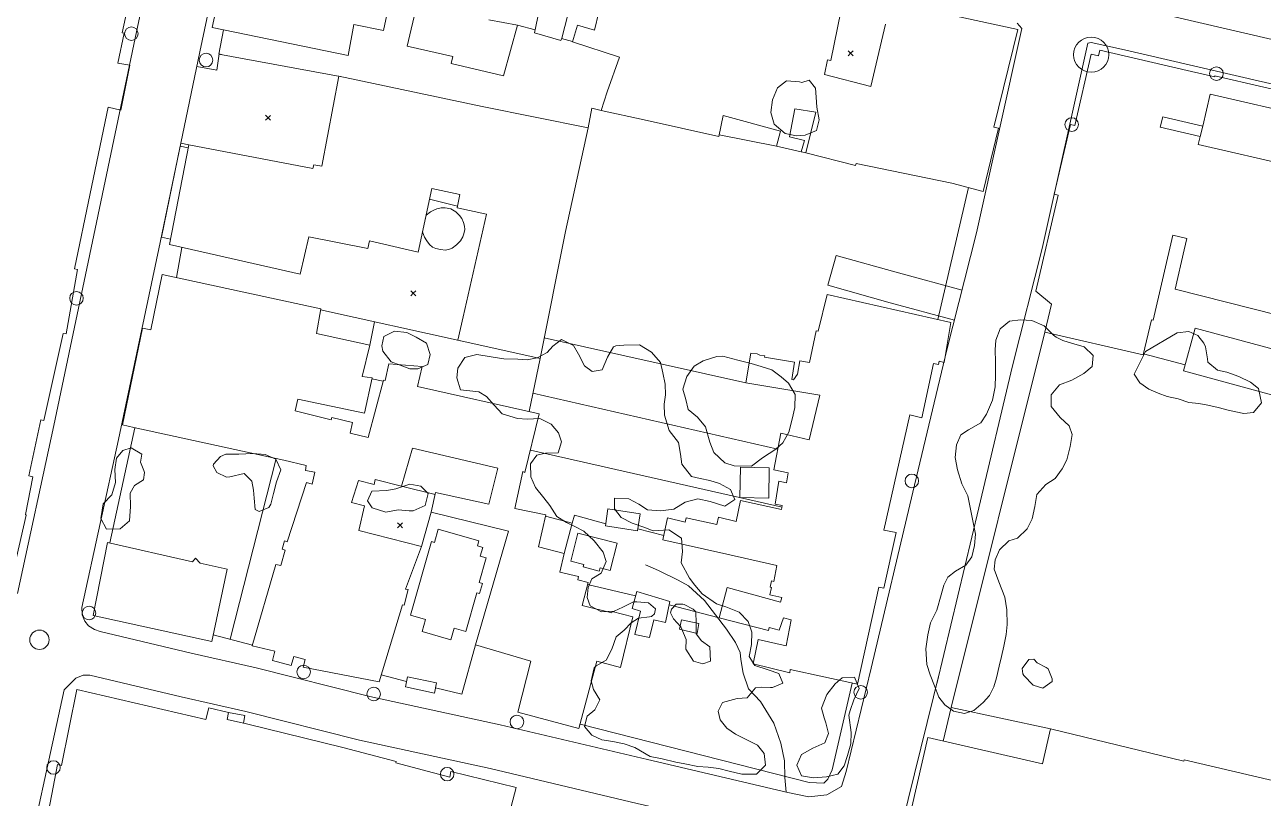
# Model space of a CAD drawing. Header units: metres. Extents: x 4652992 to 4879070, y 2074171 to 2309877.
# Drawn here: x 4653815.3 to 4653956.1, y 2306941.7 to 2307029.6 of the extents above; entities that cross this region are included whole.
import ezdxf

# ---------------------------------------------------------------- set-up
doc = ezdxf.new("R2010")
doc.units = ezdxf.units.M
doc.header["$MEASUREMENT"] = 0
doc.linetypes.add('DGN Style 3', pattern=[92.779933, 66.271381, -26.508552])
for name, color, linetype, lineweight in [('Interior Floors', 7, 'Continuous', 0), ('Level 16', 2, 'Continuous', 0), ('Level 18', 5, 'Continuous', 0), ('Level 19', 38, 'DGN Style 3', 0), ('Level 20', 30, 'DGN Style 3', 0), ('Level 30', 5, 'Continuous', 0), ('Level 31', 38, 'Continuous', 0), ('Level 35', 4, 'Continuous', 0), ('Level 37', 3, 'Continuous', 0), ('Level 40', 1, 'Continuous', 0), ('Level 45', 9, 'Continuous', 0), ('Level 53', 5, 'Continuous', 0), ('Level 61', 4, 'Continuous', 0), ('Level 62', 4, 'Continuous', 0), ('Level 63', 3, 'Continuous', 0)]:
    doc.layers.add(name, color=color, linetype=linetype, lineweight=lineweight)

# ---------------------------------------------------------------- blocks, each defined once
blk = doc.blocks.new('AL_1')
at = {"layer": 'Level 45'}
blk.add_circle((2.1e-05, 1.3e-05, 3e-05), 1.100002, dxfattribs=at)
blk = doc.blocks.new('POSTE_1')
at = {"layer": 'Level 61'}
blk.add_circle((-4.7e-05, -1.9e-05, -2.4e-05), 0.770001, dxfattribs=at)
blk = doc.blocks.new('COTA_15')
at = {"layer": 'Level 63', "ltscale": 0.2}
for p, q in [((-1.408367, 1.419327, -0.0002), (9e-05, -0.000195, -0.0002)), ((1.419612, 1.408262, -0.0002), (9e-05, -0.000195, -0.0002)), ((9e-05, -0.000195, -0.0002), (-1.419432, -1.408652, -0.0002)), ((9e-05, -0.000195, -0.0002), (1.408547, -1.419717, -0.0002))]:
    blk.add_line(p, q, dxfattribs=at)
blk = doc.blocks.new('COTA_5')
at = {"layer": 'Level 63', "ltscale": 0.2}
for p, q in [((-0.000225, 0.00018, -9e-05), (-1.419747, -1.408277, -9e-05)), ((-1.408682, 1.419702, -9e-05), (-0.000225, 0.00018, -9e-05)), ((1.419297, 1.408637, -9e-05), (-0.000225, 0.00018, -9e-05)), ((-0.000225, 0.00018, -9e-05), (1.408232, -1.419342, -9e-05))]:
    blk.add_line(p, q, dxfattribs=at)
blk = doc.blocks.new('COTA_1')
at = {"layer": 'Level 63', "ltscale": 0.2}
for p, q in [((0.000125, 4.5e-05, -0.000195), (-1.419397, -1.408412, -0.000195)), ((-1.408332, 1.419567, -0.000195), (0.000125, 4.5e-05, -0.000195)), ((1.419647, 1.408502, -0.000195), (0.000125, 4.5e-05, -0.000195)), ((0.000125, 4.5e-05, -0.000195), (1.408582, -1.419477, -0.000195))]:
    blk.add_line(p, q, dxfattribs=at)
blk = doc.blocks.new('COTA_17')
at = {"layer": 'Level 63', "ltscale": 0.2}
for p, q in [((0.000105, 0.00022, -0.000125), (-1.419417, -1.408237, -0.000125)), ((-1.408352, 1.419742, -0.000125), (0.000105, 0.00022, -0.000125)), ((1.419627, 1.408677, -0.000125), (0.000105, 0.00022, -0.000125)), ((0.000105, 0.00022, -0.000125), (1.408562, -1.419302, -0.000125))]:
    blk.add_line(p, q, dxfattribs=at)
blk = doc.blocks.new('CIR')
at = {"layer": 'Interior Floors'}
blk.add_circle((0, -0.046637), 2, dxfattribs=at)

msp = doc.modelspace()

# ---------------------------------------------------------------- linework, layer by layer
at = {"layer": 'Level 16', "elevation": 1420.239424, "flags": 128}
msp.add_lwpolyline([(4653860.511464, 2307006.074629), (4653860.706156, 2307005.474161), (4653860.981505, 2307005.029502), (4653861.282963, 2307004.612232), (4653861.631184, 2307004.318526), (4653862.001911, 2307004.161022), (4653862.541582, 2307004.036691), (4653863.119754, 2307003.997454), (4653863.571189, 2307004.090191), (4653863.853256, 2307004.210573), (4653864.376714, 2307004.575899), (4653864.806377, 2307005.038213), (4653865.075358, 2307005.505824), (4653865.199599, 2307005.833192), (4653865.294179, 2307006.336415), (4653865.268753, 2307006.720372), (4653865.158642, 2307007.118152), (4653864.970731, 2307007.561812), (4653864.704493, 2307007.923305), (4653864.290864, 2307008.320597), (4653863.908749, 2307008.582059), (4653863.697753, 2307008.667037), (4653863.077052, 2307008.79081), (4653862.628422, 2307008.805329), (4653862.105544, 2307008.662483), (4653861.699391, 2307008.498033), (4653861.385707, 2307008.324616), (4653860.909556, 2307007.939659)], close=True, dxfattribs=at)
at = {"layer": 'Level 18', "color": 30}
msp.add_line((4653914.316879, 2306935.888725, 1420.659313), (4653919.304356, 2306956.112482, 1419.509313), dxfattribs=at)
at = {"layer": 'Level 18', "color": 30, "extrusion": (-0.3680304690740297, 0.1250444888273026, 0.9213671633214786), "elevation": -1422965.339539, "flags": 128}
msp.add_lwpolyline([(-3681427.861414, 3376691.256218), (-3681448.614941, 3376689.082918), (-3681472.139986, 3376686.188606)], dxfattribs=at)
at = {"layer": 'Level 18', "color": 30}
for points in [[(4653814.435111, 2306964.958975, 1421.588226), (4653818.580336, 2306984.038671, 1420.025726), (4653823.30106, 2307006.388078, 1417.750726), (4653827.820692, 2307028.061514, 1415.850726), (4653832.144882, 2307048.462566, 1414.200726)], [(4653821.778515, 2306963.363558, 1421.596043), (4653825.928343, 2306982.464439, 1420.033543), (4653830.655548, 2307004.844532, 1417.758543), (4653835.174641, 2307026.515378, 1415.858543), (4653839.496275, 2307046.904371, 1414.208543)], [(4654019.038937, 2307013.116789, 1415.183679), (4653995.464387, 2307018.812005, 1415.621179), (4653975.542627, 2307023.730649, 1415.821179), (4653956.608981, 2307028.049306, 1415.708679), (4653941.385838, 2307031.577557, 1415.233679), (4653939.851742, 2307031.93298, 1415.071179)], [(4653911.480243, 2306956.483793, 1419.571802), (4653916.248341, 2306976.488388, 1418.409302), (4653920.11505, 2306992.655673, 1417.309302), (4653923.469963, 2307005.958835, 1416.634302), (4653928.625697, 2307029.180149, 1415.146802), (4653928.079374, 2307029.776248, 1414.998543)], [(4653918.956469, 2306954.701833, 1419.589528), (4653923.723878, 2306974.703534, 1418.427028), (4653927.578919, 2306990.822031, 1417.327028), (4653930.949129, 2307004.18585, 1416.652028), (4653936.128649, 2307027.514299, 1415.164528), (4653936.516306, 2307027.570102, 1415.123543)], [(4654017.874583, 2307008.297106, 1415.186043), (4653994.287945, 2307013.995242, 1415.623543), (4653974.396956, 2307018.906289, 1415.823543), (4653955.497897, 2307023.217056, 1415.711043), (4653940.294487, 2307026.740734, 1415.236043), (4653936.516306, 2307027.570102, 1415.123543)], [(4653823.86189, 2306960.6472, 1422.08125), (4653823.216904, 2306960.845261, 1422.03125), (4653822.542583, 2306961.280996, 1421.925), (4653822.103998, 2306961.808366, 1421.875), (4653821.789813, 2306962.535896, 1421.8375), (4653821.778515, 2306963.363558, 1421.596043)], [(4653902.008914, 2306942.341968, 1420.438322), (4653886.058764, 2306946.079963, 1420.825), (4653869.321039, 2306950.028612, 1421.51875), (4653854.501367, 2306953.251556, 1421.975), (4653841.579506, 2306956.514119, 1422.34375), (4653834.21409, 2306958.174932, 1422.34375), (4653823.86189, 2306960.6472, 1422.08125)], [(4653822.675516, 2306955.679461, 1422.06875), (4653821.929778, 2306955.658249, 1422.06875), (4653821.078611, 2306955.337586, 1422.06875), (4653819.745029, 2306954.019886, 1422.058543)], [(4653901.427802, 2306937.344344, 1420.58125), (4653884.905715, 2306941.104342, 1420.8125), (4653868.191902, 2306945.04735, 1421.50625), (4653853.3332, 2306948.278783, 1421.9625), (4653840.392428, 2306951.54612, 1422.33125), (4653833.059128, 2306953.199692, 1422.33125), (4653822.675516, 2306955.679461, 1422.06875)], [(4653911.480243, 2306956.483793, 1419.571802), (4653908.647054, 2306944.7258, 1420.063236), (4653908.130089, 2306943.028585, 1420.152293), (4653906.454902, 2306942.088682, 1420.239793), (4653904.427332, 2306941.861156, 1420.264793), (4653902.008914, 2306942.341968, 1420.438322)]]:
    msp.add_polyline3d(points, dxfattribs=at)
at = {"layer": 'Level 20', "linetype": 'Continuous'}
msp.add_polyline3d([(4653901.832051, 2306942.383417, 1420.44261), (4653901.679205, 2306944.039705, 1420.44261), (4653901.632284, 2306945.942258, 1420.49886), (4653901.217288, 2306947.961801, 1420.60511), (4653900.443099, 2306950.205009, 1420.69261), (4653898.930259, 2306952.668874, 1420.69886), (4653897.557054, 2306954.118208, 1420.68636), (4653896.931042, 2306955.901907, 1420.68636), (4653896.664044, 2306957.462162, 1420.68636), (4653896.610515, 2306958.236387, 1420.64886), (4653896.091007, 2306959.368871, 1420.64886), (4653895.033717, 2306960.904301, 1420.64886), (4653892.554677, 2306964.172748, 1420.37386), (4653890.73432, 2306965.812642, 1420.23636), (4653889.574586, 2306966.475945, 1420.22386), (4653887.340301, 2306967.564307, 1420.17386), (4653885.82949, 2306968.231641, 1420.07386)], dxfattribs=at)
at = {"layer": 'Level 30', "color": 1}
for points in [[(4653827.52888, 2307034.14785, 1418.976283), (4653826.360158, 2307028.685552, 1419.695033), (4653826.592795, 2307028.642597, 1419.688783), (4653825.870526, 2307025.219965, 1421.745033), (4653827.20529, 2307024.990455, 1421.738783), (4653826.199684, 2307019.904775, 1421.732533), (4653824.776717, 2307020.222781, 1422.351283), (4653822.707571, 2307010.401064, 1422.332533), (4653822.707571, 2307010.401064, 1421.476283), (4653820.933018, 2307001.863792, 1424.463783), (4653821.290556, 2307001.777143, 1424.463783), (4653819.976595, 2306994.484086, 1424.313783), (4653819.656181, 2306994.494617, 1423.251283), (4653817.439811, 2306984.61461, 1423.501283), (4653817.092251, 2306984.685417, 1423.501283), (4653815.738185, 2306978.314922, 1426.145033), (4653816.209056, 2306978.20311, 1426.107491), (4653815.361447, 2306973.92783, 1426.258634), (4653815.431369, 2306973.871186, 1426.485658)], [(4653837.338924, 2307032.822146, 1420.908174), (4653836.568934, 2307029.280345, 1420.964424), (4653852.046404, 2307026.111648, 1421.108174), (4653852.679858, 2307029.646129, 1421.201924), (4653856.048024, 2307028.938293, 1420.726924), (4653856.802277, 2307032.530983, 1418.545674)], [(4653876.315887, 2307028.062531, 1419.798799), (4653876.235545, 2307027.812932, 1419.798799), (4653873.229145, 2307028.689498, 1420.167549), (4653874.123643, 2307033.060356, 1417.880049)], [(4653908.41566, 2307032.988603, 1417.576924), (4653906.911965, 2307025.555835, 1418.539424), (4653906.549567, 2307025.630098, 1418.539424), (4653906.192113, 2307023.939126, 1420.526924), (4653911.445462, 2307022.600063, 1417.889424), (4653913.115394, 2307029.669405, 1417.789424)], [(4653859.856909, 2307031.810915, 1419.086299), (4653858.760653, 2307027.159031, 1418.792549), (4653863.944211, 2307026.010429, 1418.905049), (4653863.755144, 2307025.195204, 1418.905049), (4653869.693398, 2307023.796432, 1418.967549), (4653871.298484, 2307029.555353, 1419.067549)], [(4653877.54169, 2307027.662331, 1419.731107), (4653878.132073, 2307029.539645, 1417.506107), (4653880.063671, 2307028.970493, 1417.552982), (4653880.539942, 2307031.039419, 1417.612357), (4653877.324026, 2307031.919762, 1419.646732), (4653876.315887, 2307028.062531, 1419.798799)], [(4653871.298484, 2307029.555353, 1419.067549), (4653868.039577, 2307030.170559, 1417.717549)], [(4653920.62095, 2307030.680306, 1420.983174), (4653928.181938, 2307029.078859, 1421.001924), (4653925.460548, 2307017.953047, 1421.114424), (4653925.975414, 2307017.841732, 1421.114424), (4653924.214245, 2307010.654484, 1421.114424), (4653920.683559, 2307011.593286, 1423.817549), (4653909.781414, 2307013.820873, 1423.592549), (4653909.722734, 2307013.607094, 1420.805049), (4653904.052048, 2307015.029144, 1420.580049), (4653905.209455, 2307019.676982, 1420.254735), (4653902.814759, 2307020.034397, 1418.429735), (4653902.232165, 2307016.844142, 1418.242772), (4653903.912457, 2307016.438704, 1418.245052), (4653903.52486, 2307015.150506, 1418.491149), (4653900.727799, 2307015.794404, 1418.561299), (4653901.175063, 2307017.523612, 1418.492549), (4653894.662125, 2307019.277243, 1420.586299), (4653894.183153, 2307016.886781, 1420.573799), (4653885.689282, 2307018.7836, 1420.417549), (4653880.816911, 2307019.870111, 1420.498799), (4653881.493713, 2307021.983535, 1420.436299), (4653882.880216, 2307025.919413, 1419.436299), (4653877.54169, 2307027.662331, 1419.731107)], [(4653942.431777, 2306992.09228, 1420.142788), (4653931.254695, 2306994.674347, 1419.936538), (4653931.987123, 2306997.844834, 1419.936538), (4653930.233529, 2306999.30383, 1424.911538), (4653932.756572, 2307010.225413, 1424.961538), (4653932.315539, 2307010.327298, 1418.424038), (4653934.149482, 2307018.26595, 1418.074038), (4653934.646666, 2307018.151093, 1418.067788), (4653936.5159, 2307026.242508, 1418.036538), (4653937.346615, 2307026.050601, 1418.205288), (4653937.496555, 2307026.699653, 1418.192788), (4653947.402138, 2307024.411321, 1417.874038), (4653950.555687, 2307023.682806, 1418.749038), (4653950.578328, 2307023.780815, 1418.749038), (4653961.696799, 2307021.212289, 1418.786538)], [(4653879.322682, 2307017.902636, 1420.323799), (4653876.752768, 2307006.112289, 1420.230049), (4653876.752768, 2307006.112289, 1424.142549), (4653873.856178, 2306991.657643, 1423.973799), (4653864.517156, 2306993.763402, 1424.011299), (4653865.119371, 2306996.39524, 1424.011299), (4653865.119371, 2306996.39524, 1424.598799), (4653867.761715, 2307008.079615, 1421.542549), (4653864.445485, 2307008.776936, 1421.561299), (4653864.748251, 2307010.321709, 1423.811299), (4653861.562942, 2307011.000727, 1421.711299), (4653860.013971, 2307003.743906, 1420.948799), (4653854.462725, 2307005.024363, 1420.980049), (4653854.263811, 2307004.155631, 1420.980049), (4653847.553574, 2307005.501729, 1420.973799), (4653846.593717, 2307001.257527, 1421.998799), (4653831.749249, 2307004.605651, 1421.623799), (4653833.916729, 2307015.960297, 1421.455049), (4653848.043304, 2307013.258437, 1422.330049), (4653848.123781, 2307013.662258, 1422.330049), (4653849.039155, 2307013.51394, 1424.405049), (4653850.995683, 2307023.760899, 1424.198799), (4653867.274928, 2307020.319295, 1423.686299), (4653867.274928, 2307020.319295, 1421.905049), (4653879.322682, 2307017.902636, 1420.323799)], [(4653961.215697, 2307019.129726, 1418.761538), (4653950.044227, 2307021.710496, 1418.592788), (4653949.205157, 2307018.078385, 1418.286538), (4653944.641302, 2307019.132702, 1417.886538), (4653944.369878, 2307017.957778, 1417.724038), (4653948.894061, 2307016.912627, 1417.567788), (4653948.67954, 2307015.984023, 1426.830288), (4653959.532207, 2307013.476901, 1427.142788)], [(4653972.374123, 2306992.878097, 1420.574038), (4653946.065251, 2306999.555811, 1420.392788), (4653947.096897, 2307004.02153, 1419.680288), (4653947.395506, 2307005.31413, 1427.017788), (4653945.778305, 2307005.687727, 1425.155288), (4653943.543168, 2306996.012412, 1425.017788), (4653943.34781, 2306996.057543, 1420.036538), (4653942.431777, 2306992.09228, 1420.142788)], [(4653878.269733, 2306949.608457, 1423.401924), (4653871.323265, 2306951.464924, 1423.470674), (4653872.810866, 2306957.272123, 1424.251924), (4653866.506368, 2306959.107334, 1424.183174), (4653870.286864, 2306972.038976, 1423.989424), (4653861.493142, 2306974.194054, 1424.051924), (4653861.971779, 2306976.438723, 1424.358174), (4653868.023859, 2306975.113247, 1423.576924), (4653869.060714, 2306979.2189, 1423.570674), (4653859.370223, 2306981.457444, 1423.208174), (4653858.11519, 2306977.148563, 1423.908174), (4653855.128841, 2306977.902831, 1423.945674), (4653854.985662, 2306977.357511, 1423.945674), (4653853.223991, 2306977.800033, 1424.376924), (4653852.40848, 2306975.300085, 1425.014424), (4653853.901654, 2306974.922951, 1425.014424), (4653853.248796, 2306972.113536, 1425.014424), (4653860.366722, 2306970.299111, 1424.983174), (4653858.555747, 2306965.464476, 1425.633174), (4653858.880856, 2306965.412286, 1425.633174), (4653858.392926, 2306963.628634, 1425.551924), (4653858.213928, 2306963.672226, 1425.214424), (4653855.5505, 2306954.902913, 1425.108174), (4653846.912181, 2306956.588375, 1425.051924), (4653847.139257, 2306957.464075, 1425.039424), (4653845.863437, 2306957.788276, 1424.464424), (4653845.555133, 2306956.783937, 1424.464424), (4653843.428151, 2306957.342411, 1424.451924), (4653843.706305, 2306958.394571, 1424.758174), (4653841.133674, 2306959.007605, 1424.576924), (4653843.821587, 2306968.270188, 1424.570674), (4653844.3741, 2306968.149124, 1424.589424), (4653844.882099, 2306969.867182, 1424.670674), (4653844.542788, 2306969.976861, 1424.670674), (4653844.800925, 2306970.926015, 1424.670674), (4653845.126601, 2306970.846647, 1424.670674), (4653847.313601, 2306977.571202, 1424.451924), (4653847.941008, 2306977.36436, 1424.451924), (4653848.267351, 2306978.755218, 1424.451924), (4653847.184588, 2306978.938143, 1424.451924), (4653847.25564, 2306979.486489, 1425.326924), (4653844.736607, 2306980.126705, 1427.776924), (4653827.683448, 2306983.810174, 1428.420674), (4653826.381056, 2306984.127297, 1422.233174), (4653828.67133, 2306995.112168, 1421.808174), (4653829.627323, 2306994.933328, 1424.383174), (4653830.910117, 2307001.214785, 1424.351924), (4653848.940027, 2306997.323554, 1424.364424), (4653848.461679, 2306994.500457, 1422.614424), (4653854.496259, 2306993.192893, 1422.226924), (4653853.628488, 2306989.628593, 1424.383174), (4653854.765096, 2306989.473083, 1424.383174), (4653853.91579, 2306985.456304, 1423.214424), (4653846.339827, 2306987.056984, 1423.545674), (4653846.036055, 2306985.705152, 1425.195674), (4653850.115504, 2306984.699413, 1424.058174), (4653850.201417, 2306984.97442, 1424.058174), (4653852.530431, 2306984.381008, 1423.758174), (4653852.275106, 2306983.192245, 1423.308174), (4653854.297955, 2306982.673305, 1424.339424), (4653856.049018, 2306989.201131, 1424.539424), (4653856.265884, 2306989.148381, 1421.301924), (4653856.652184, 2306991.071948, 1421.264424), (4653860.452448, 2306990.766278, 1421.895674), (4653859.907244, 2306988.477856, 1424.876924), (4653873.752314, 2306985.379174, 1424.520674), (4653872.145127, 2306978.708749, 1423.920674), (4653871.885469, 2306978.812259, 1423.920674), (4653871.007739, 2306974.600641, 1423.858174), (4653874.507803, 2306973.897234, 1424.608174), (4653873.67433, 2306970.26666, 1424.614424), (4653876.584668, 2306969.504946, 1424.051924), (4653876.116171, 2306967.38617, 1423.120674), (4653878.233809, 2306966.871073, 1423.095674), (4653878.138689, 2306966.490704, 1423.095674), (4653879.322331, 2306966.189344, 1423.095674), (4653878.66021, 2306963.606557, 1423.320674), (4653882.007027, 2306962.752123, 1422.876924), (4653882.068231, 2306962.912089, 1422.876924), (4653884.411228, 2306962.302276, 1422.633174), (4653883.013242, 2306956.562379, 1423.183174), (4653880.329782, 2306957.255457, 1424.289424), (4653878.269733, 2306949.608457, 1423.401924)], [(4653920.572292, 2306995.771327, 1422.936299), (4653906.503206, 2306998.958655, 1422.836299), (4653905.479665, 2306994.78185, 1420.876924), (4653905.232049, 2306994.821766, 1420.876924), (4653904.505798, 2306991.216529, 1420.567549), (4653903.385792, 2306991.400914, 1420.376924), (4653903.110308, 2306989.870238, 1420.367549), (4653902.653965, 2306989.239575, 1420.367549), (4653902.470444, 2306989.263924, 1420.098799), (4653902.771045, 2306991.233397, 1419.961299), (4653899.360101, 2306991.832624, 1420.105049), (4653899.39119, 2306991.980113, 1420.105049), (4653898.82881, 2306992.029067, 1420.089424), (4653898.545136, 2306992.185595, 1420.083174), (4653897.8097, 2306992.276579, 1419.998799), (4653897.267463, 2306988.881298, 1420.161299), (4653905.67486, 2306987.514346, 1420.611299), (4653904.449, 2306982.419422, 1420.636299), (4653901.229865, 2306983.161025, 1420.523799), (4653900.434373, 2306979.015761, 1420.630049), (4653902.075005, 2306978.664531, 1420.736299), (4653901.859584, 2306977.546471, 1420.795674), (4653901.009996, 2306977.712516, 1420.798799), (4653900.567375, 2306975.10026, 1420.992549), (4653901.396622, 2306974.966175, 1421.073799), (4653901.315809, 2306974.51888, 1421.070674), (4653896.637331, 2306975.542199, 1421.633174), (4653896.167902, 2306973.127653, 1423.014424), (4653894.130284, 2306973.636959, 1422.576924), (4653893.966564, 2306972.797812, 1421.983174), (4653890.482832, 2306973.550797, 1421.964424), (4653890.369501, 2306973.078028, 1421.964424), (4653888.362231, 2306973.539382, 1421.664424), (4653887.825176, 2306971.060153, 1421.664424), (4653895.099868, 2306969.411816, 1423.751924), (4653900.783355, 2306968.150643, 1421.008174), (4653900.426038, 2306966.330868, 1421.008174), (4653900.153844, 2306966.383574, 1421.008174), (4653900.01457, 2306965.660184, 1421.008174), (4653900.171274, 2306965.635578, 1421.008174), (4653899.994723, 2306964.799553, 1421.033174), (4653901.347546, 2306964.497437, 1421.195674), (4653901.207802, 2306963.963481, 1421.195674), (4653895.124824, 2306965.63288, 1421.676924), (4653894.234752, 2306962.184767, 1422.645674), (4653899.844432, 2306960.765756, 1422.401924), (4653899.896788, 2306961.077564, 1422.008174), (4653901.020598, 2306960.777079, 1421.883174), (4653901.532843, 2306962.180519, 1421.470674), (4653902.392606, 2306961.971326, 1421.470674), (4653901.844879, 2306958.99435, 1421.470674), (4653898.641489, 2306959.733215, 1421.364424), (4653898.070343, 2306956.96478, 1421.358174), (4653902.240839, 2306955.950035, 1421.364424), (4653902.288511, 2306956.303551, 1421.364424), (4653909.951636, 2306954.641839, 1421.551924), (4653912.371005, 2306965.664065, 1421.570674), (4653912.941797, 2306965.552186, 1423.920674), (4653914.348423, 2306971.87405, 1423.751924), (4653912.949844, 2306972.160377, 1421.233174), (4653915.88878, 2306985.274685, 1420.795674), (4653917.258296, 2306984.914161, 1420.739424), (4653918.583798, 2306991.106777, 1422.676924), (4653919.162035, 2306990.965995, 1422.676924), (4653919.245806, 2306991.365506, 1422.676924), (4653919.808492, 2306991.214965, 1422.676924), (4653920.572292, 2306995.771327, 1422.936299)], [(4653969.083364, 2306984.234787, 1420.380288), (4653947.012193, 2306990.278499, 1420.230288), (4653948.345385, 2306995.10684, 1420.805288), (4653964.242227, 2306990.818134, 1420.867788), (4653969.66194, 2306989.491532, 1420.924038), (4653969.695566, 2306989.782836, 1420.892788), (4653970.644483, 2306989.52814, 1420.892788), (4653969.787816, 2306986.643818, 1420.542788), (4653969.505196, 2306986.709397, 1420.536538), (4653969.181484, 2306985.519058, 1420.405288), (4653969.398884, 2306985.468613, 1420.405288), (4653969.083364, 2306984.234787, 1420.380288)], [(4653815.431369, 2306973.871186, 1426.485658), (4653813.229362, 2306964.250733, 1426.541908)], [(4653867.742725, 2306968.997009, 1425.442549), (4653866.9407, 2306966.205276, 1426.298799), (4653867.305149, 2306966.100575, 1426.298799), (4653866.971013, 2306964.937496, 1426.298799), (4653866.683604, 2306965.020065, 1425.223799), (4653865.425757, 2306960.641686, 1425.198799), (4653864.105078, 2306961.021099, 1426.117549), (4653863.719638, 2306959.679437, 1426.117549), (4653860.451252, 2306960.618398, 1425.998799), (4653860.849784, 2306962.005629, 1425.923799), (4653859.13023, 2306962.499633, 1424.636299), (4653861.531696, 2306970.858785, 1424.405049), (4653861.849799, 2306970.767398, 1424.167549), (4653862.279224, 2306972.262164, 1423.661299), (4653866.905377, 2306970.933136, 1423.655049), (4653866.744367, 2306970.372682, 1425.886299), (4653867.347302, 2306970.199468, 1425.730049), (4653867.058338, 2306969.193624, 1425.723799), (4653867.742725, 2306968.997009, 1425.442549)], [(4653836.534239, 2306959.513161, 1425.376924), (4653823.067526, 2306962.44726, 1425.358174), (4653824.690008, 2306970.768583, 1425.495674), (4653834.355548, 2306968.545807, 1424.833174), (4653834.699245, 2306968.954586, 1424.820674), (4653835.20194, 2306968.420447, 1424.820674), (4653838.286764, 2306967.708929, 1424.773799), (4653836.534239, 2306959.513161, 1425.376924)], [(4653817.338516, 2306936.797623, 1426.60824), (4653818.997788, 2306945.500848, 1426.48949), (4653819.458218, 2306945.388022, 1426.48949), (4653821.214206, 2306954.040353, 1426.17699), (4653835.869289, 2306950.625967, 1425.53949), (4653836.193523, 2306951.96633, 1425.40199), (4653838.422544, 2306951.422196, 1425.342615), (4653838.276284, 2306950.619613, 1428.248865), (4653840.475004, 2306950.150465, 1426.286365), (4653851.434942, 2306947.46128, 1426.323865), (4653851.434942, 2306947.46128, 1424.798865), (4653857.504673, 2306945.857742, 1424.292615), (4653857.455899, 2306945.693818, 1424.292615), (4653863.586746, 2306944.061834, 1424.292615), (4653863.712418, 2306944.707428, 1424.292615), (4653871.138652, 2306942.90798, 1424.448865), (4653868.569351, 2306933.107084, 1425.617615)], [(4653916.118238, 2306940.657416, 1424.913063), (4653917.952101, 2306948.58297, 1425.050563), (4653930.976951, 2306945.577156, 1424.963063), (4653931.888167, 2306949.564207, 1424.513063), (4653947.058787, 2306945.88729, 1422.875563), (4653947.077879, 2306946.066934, 1422.875563), (4653960.181361, 2306942.998254, 1422.825563), (4653957.284678, 2306932.861621, 1422.763063)]]:
    msp.add_polyline3d(points, dxfattribs=at)
at = {"layer": 'Level 31'}
for points in [[(4653882.633833, 2306970.66167, 1422.901924), (4653878.161412, 2306971.809647, 1422.914424), (4653877.342658, 2306968.619856, 1422.920674), (4653878.842948, 2306968.234762, 1423.383174), (4653878.776927, 2306967.977549, 1423.383174), (4653880.590895, 2306967.511941, 1423.376924), (4653880.685345, 2306967.879909, 1423.233174), (4653881.843508, 2306967.582632, 1423.033174), (4653882.633833, 2306970.66167, 1422.901924)], [(4653884.614523, 2306960.300927, 1422.708174), (4653885.282185, 2306962.942396, 1422.614424), (4653884.333189, 2306963.241333, 1422.614424), (4653884.84063, 2306965.190324, 1422.614424), (4653888.621859, 2306964.052355, 1422.576924), (4653888.101361, 2306961.659509, 1422.570674), (4653886.802273, 2306961.962461, 1422.570674), (4653886.309585, 2306959.95569, 1422.570674), (4653884.614523, 2306960.300927, 1422.708174)]]:
    msp.add_polyline3d(points, dxfattribs=at)
for points in [[(4653899.858226, 2306975.802519, 1421.380049), (4653896.571666, 2306975.858656, 1421.436299), (4653896.63045, 2306979.300149, 1421.423799), (4653899.917007, 2306979.243808, 1421.36755)], [(4653884.933944, 2306972.090332, 1422.014424), (4653881.288242, 2306972.634911, 1422.026924), (4653881.577344, 2306974.570313, 1422.045674), (4653885.223063, 2306974.025853, 1422.033176)], [(4653891.714109, 2306960.427122, 1421.933174), (4653889.693518, 2306960.892307, 1421.933174), (4653889.920056, 2306961.961478, 1421.933174), (4653891.900223, 2306961.560327, 1421.933174)], [(4653861.845698, 2306953.640578, 1424.433174), (4653858.546195, 2306954.350202, 1424.433174), (4653858.792318, 2306955.49459, 1424.433174), (4653862.091822, 2306954.784966, 1424.433174)]]:
    msp.add_3dface(points, dxfattribs=at)
at = {"layer": 'Level 35'}
for p, q in [((4653871.298484, 2307029.555353, 1418.701924), (4653873.30059, 2307029.038603, 1418.701924)), ((4653877.546667, 2307027.678156, 1419.495674), (4653876.3125, 2307028.05201, 1419.495674)), ((4653900.727798, 2307015.794404, 1419.714424), (4653894.219851, 2307017.069936, 1419.751924)), ((4653949.205157, 2307018.078385, 1417.761538), (4653948.894061, 2307016.912626, 1417.749038)), ((4653903.52486, 2307015.150506, 1420.254735), (4653904.053439, 2307015.034639, 1420.254735)), ((4653922.564041, 2307011.09327, 1419.508174), (4653919.067474, 2306996.112241, 1419.626924)), ((4653864.487767, 2307008.992668, 1421.533174), (4653861.298835, 2307009.763406, 1421.533174)), ((4653833.151009, 2307004.289488, 1420.583174), (4653832.516815, 2307000.868026, 1420.570674)), ((4653848.916052, 2306997.182063, 1421.608175), (4653865.017393, 2306993.650608, 1421.689425)), ((4653854.496259, 2306993.192894, 1421.664424), (4653855.025443, 2306995.84211, 1421.651924)), ((4653897.267463, 2306988.881298, 1420.239424), (4653874.326693, 2306994.005618, 1420.651924)), ((4653942.459549, 2306992.212496, 1419.761538), (4653947.198748, 2306990.954136, 1419.761538)), ((4653873.856178, 2306991.657643, 1421.876924), (4653872.601439, 2306985.636752, 1421.876924)), ((4653856.019013, 2306989.089276, 1424.483174), (4653854.74232, 2306989.365363, 1424.483174)), ((4653900.883615, 2306981.356735, 1420.479484), (4653873.040396, 2306987.743096, 1420.929484)), ((4653901.361668, 2306974.772709, 1421.072448), (4653872.755482, 2306981.241948, 1421.566984)), ((4653858.11519, 2306977.148563, 1423.820674), (4653861.925883, 2306976.223482, 1423.820674)), ((4653861.493142, 2306974.194054, 1424.083174), (4653860.366722, 2306970.299111, 1424.083174)), ((4653879.266536, 2306965.9717, 1421.976924), (4653884.706114, 2306964.673672, 1421.976924)), ((4653894.236696, 2306962.192298, 1421.976924), (4653888.540044, 2306963.676231, 1421.976924)), ((4653841.158314, 2306959.092515, 1424.270675), (4653836.693535, 2306960.258116, 1424.258175)), ((4653858.672377, 2306954.936906, 1424.126924), (4653855.790366, 2306955.692668, 1424.126924))]:
    msp.add_line(p, q, dxfattribs=at)
at = {"layer": 'Level 35', "extrusion": (-0.0716211481982808, 0.0161449276740636, 0.997301234553111), "elevation": -294651.822448, "flags": 128}
msp.add_lwpolyline([(-3273948.880263, 4021831.671985), (-3273948.309749, 4021817.62576), (-3273951.116695, 4021817.540631)], dxfattribs=at)
at = {"layer": 'Level 35', "flags": 128}
for points, elevation in [([(4653880.816911, 2307019.870111), (4653879.738306, 2307020.118248), (4653879.322682, 2307017.902636)], 1420.258174), ([(4653877.51654, 2306972.938077), (4653877.764613, 2306973.851461), (4653881.321764, 2306972.859325)], 1422.026924), ([(4653931.888167, 2306949.564207), (4653920.581157, 2306952.008403), (4653919.686596, 2306948.182691)], 1422.513063)]:
    msp.add_lwpolyline(points, dxfattribs=dict(at, elevation=elevation))
at = {"layer": 'Level 35', "extrusion": (0.0022684362297689, 0.008486394985989, 0.9999614169042789), "elevation": 31558.573685, "flags": 128}
msp.add_lwpolyline([(4653861.380018, 2306784.75397), (4653862.311958, 2306788.187225), (4653859.269721, 2306789.000454)], dxfattribs=at)
at = {"layer": 'Level 35', "extrusion": (0.0014889916496555, 0.0062905244564074, 0.9999791058846835), "elevation": 22865.610721, "flags": 128}
msp.add_lwpolyline([(4653859.226627, 2306860.91315), (4653857.670387, 2306855.320172), (4653854.690485, 2306856.025542)], dxfattribs=at)
at = {"layer": 'Level 35', "extrusion": (-0.3291930863317414, 0.5760053636620533, 0.7482310692185461), "elevation": -202129.927671, "flags": 128}
msp.add_lwpolyline([(-5185213.727356, 230111.979592), (-5185214.287573, 230111.065792), (-5185212.829706, 230109.445445)], dxfattribs=at)
at = {"layer": 'Level 35'}
msp.add_polyline3d([(4653831.86477, 2307005.210824, 1419.10511), (4653830.810656, 2307005.453476, 1419.10511), (4653832.937564, 2307015.800666, 1418.64886), (4653833.852895, 2307015.625894, 1418.64886)], dxfattribs=at)
at = {"layer": 'Level 37'}
for p, q in [((4653920.581157, 2306952.008403, 1421.520628), (4653931.254696, 2306994.674347, 1419.545628)), ((4653824.939597, 2306970.711186, 1423.226924), (4653827.775926, 2306983.790199, 1423.226924)), ((4653838.621924, 2306959.754679, 1423.839424), (4653843.866215, 2306980.314709, 1423.776924)), ((4653887.934521, 2306971.564929, 1421.670675), (4653884.963934, 2306972.291101, 1421.670675))]:
    msp.add_line(p, q, dxfattribs=at)
msp.add_polyline3d([(4653909.330495, 2306954.776531, 1421.320674), (4653907.078681, 2306944.914987, 1421.408174), (4653906.558598, 2306943.848877, 1421.408174), (4653906.111219, 2306943.388583, 1421.408174), (4653904.453213, 2306943.467282, 1421.408174), (4653878.405191, 2306950.11128, 1422.458174)], dxfattribs=at)
at = {"layer": 'Level 40', "color": 3}
for points in [[(4653904.438359, 2307023.31467, 1420.179735), (4653905.157904, 2307022.387705, 1420.760985), (4653905.239616, 2307021.373381, 1421.323485), (4653905.309805, 2307020.240893, 1422.017235), (4653905.582082, 2307018.790646, 1422.085985), (4653905.271307, 2307017.575754, 1422.035985), (4653904.002197, 2307017.050019, 1421.923485), (4653902.992222, 2307016.985634, 1421.248485), (4653901.723519, 2307017.225853, 1420.848485), (4653900.458637, 2307018.311837, 1420.373485), (4653900.089877, 2307019.624188, 1420.154735), (4653900.271997, 2307021.058407, 1419.948485), (4653900.846468, 2307022.437875, 1419.804735), (4653901.864251, 2307023.239541, 1419.754735), (4653903.334605, 2307023.125175, 1419.798485), (4653903.629189, 2307023.053794, 1419.873485), (4653904.438359, 2307023.31467, 1420.179735)], [(4653934.278343, 2306993.397635, 1420.170628), (4653935.715849, 2306992.995226, 1420.120628), (4653936.745144, 2306992.021889, 1420.083128), (4653936.606025, 2306990.74583, 1420.120628), (4653935.665899, 2306989.954024, 1420.220628), (4653934.303572, 2306989.214276, 1420.320628), (4653932.922127, 2306988.685545, 1420.433128), (4653931.965395, 2306987.530339, 1420.470628), (4653931.951275, 2306986.202323, 1420.470628), (4653932.984378, 2306984.952662, 1420.483128), (4653934.018777, 2306984.001094, 1420.483128), (4653934.361832, 2306983.026315, 1420.583128), (4653934.132142, 2306981.656504, 1420.783128), (4653933.758309, 2306980.159467, 1420.958128), (4653933.221238, 2306979.136419, 1421.095628), (4653932.409919, 2306978.016333, 1421.283128), (4653931.338421, 2306977.346823, 1421.395628), (4653930.33832, 2306976.20168, 1421.395628), (4653930.108631, 2306974.83187, 1421.370628), (4653929.808787, 2306973.455384, 1421.370628), (4653929.241094, 2306972.301722, 1421.370628), (4653928.126202, 2306971.252075, 1421.345628), (4653927.141465, 2306970.95264, 1421.345628), (4653926.101831, 2306969.931437, 1421.370628), (4653925.604294, 2306968.784449, 1421.470628), (4653925.494527, 2306967.731113, 1421.620628), (4653926.027606, 2306966.299081, 1421.720628), (4653926.711177, 2306964.533738, 1421.745628), (4653926.925372, 2306963.106838, 1421.745628), (4653926.94822, 2306961.448897, 1421.708128), (4653926.834618, 2306960.281684, 1421.808128), (4653926.571769, 2306958.965474, 1421.958128), (4653926.301277, 2306957.811711, 1422.070628), (4653926.062676, 2306956.696455, 1422.220628), (4653925.751355, 2306955.368539, 1422.420628), (4653925.44133, 2306954.338716, 1422.620628), (4653924.962937, 2306953.370913, 1422.783128), (4653924.244753, 2306952.550563, 1422.920628), (4653923.17069, 2306951.675068, 1423.145628), (4653922.105591, 2306951.32542, 1423.308128), (4653920.864508, 2306951.590439, 1423.370628), (4653919.865808, 2306952.304191, 1423.470628), (4653919.178351, 2306953.175257, 1423.545628), (4653918.679701, 2306954.461579, 1423.558128), (4653918.219316, 2306955.71607, 1423.570628), (4653917.808671, 2306956.890159, 1423.470628), (4653917.719502, 2306958.655302, 1423.308128), (4653917.935175, 2306960.257898, 1422.895628), (4653918.256704, 2306961.629352, 1422.470628), (4653918.955795, 2306963.050919, 1422.383128), (4653919.461027, 2306964.81586, 1422.420628), (4653919.759576, 2306965.894253, 1422.595628), (4653920.227761, 2306966.818518, 1422.758128), (4653921.072214, 2306967.494803, 1422.945628), (4653922.240655, 2306968.187726, 1423.120628), (4653922.935886, 2306969.105215, 1423.308128), (4653923.242103, 2306970.411362, 1423.508128), (4653923.364643, 2306971.714221, 1423.645628), (4653922.483536, 2306976.050265, 1423.695628), (4653921.799939, 2306977.425409, 1423.695628), (4653921.302585, 2306979.009824, 1423.695628), (4653921.056499, 2306980.398217, 1423.695628), (4653921.214764, 2306981.85346, 1423.558128), (4653921.690617, 2306983.005479, 1423.458128), (4653922.574604, 2306983.557824, 1423.433128), (4653923.947137, 2306984.34111, 1423.358128), (4653924.619415, 2306985.355739, 1423.233128), (4653925.30576, 2306986.917983, 1423.033128), (4653925.592859, 2306988.435146, 1422.833128), (4653925.628663, 2306989.758131, 1422.683128), (4653925.61856, 2306991.275394, 1422.420628), (4653925.59952, 2306992.657012, 1422.183128), (4653925.676127, 2306993.763949, 1422.008128), (4653926.177499, 2306995.024813, 1421.658128), (4653927.229878, 2306995.905339, 1421.358128), (4653928.481194, 2306996.074059, 1421.133128), (4653929.763105, 2306995.983193, 1420.983128), (4653931.154679, 2306995.384861, 1420.745628), (4653932.212031, 2306994.336154, 1420.433128), (4653932.539828, 2306994.076468, 1420.383128), (4653933.301301, 2306993.716154, 1420.345628), (4653933.895228, 2306993.528778, 1420.351878), (4653934.278343, 2306993.397635, 1420.170628)], [(4653858.708061, 2306994.609512, 1421.960985), (4653859.783678, 2306994.105385, 1422.060985), (4653860.948648, 2306993.390865, 1422.223485), (4653861.371472, 2306992.102155, 1422.260985), (4653861.103881, 2306990.981333, 1422.323485), (4653859.947101, 2306990.481017, 1422.310985), (4653859.059256, 2306990.481298, 1422.273485), (4653857.936065, 2306990.889185, 1422.273485), (4653856.915158, 2306991.2722, 1422.273485), (4653855.967982, 2306992.499753, 1422.235985), (4653855.853353, 2306993.093621, 1422.223485), (4653856.109943, 2306994.163214, 1422.185985), (4653857.314297, 2306994.75977, 1422.123485), (4653858.708061, 2306994.609512, 1421.960985)], [(4653946.274529, 2306994.582352, 1421.764378), (4653947.616541, 2306994.73141, 1421.776878), (4653948.631135, 2306994.265732, 1421.814378), (4653949.325952, 2306993.413781, 1421.776878), (4653949.52176, 2306992.976938, 1421.751878), (4653949.713868, 2306991.643023, 1421.551878), (4653949.762541, 2306991.263347, 1421.526878), (4653950.875716, 2306990.337339, 1421.426878), (4653951.919701, 2306990.095079, 1421.376878), (4653953.302746, 2306989.635995, 1421.301878), (4653954.618015, 2306988.985424, 1421.301878), (4653955.522628, 2306988.245957, 1421.301878), (4653955.881092, 2306986.6432, 1421.176878), (4653954.958852, 2306985.54485, 1421.139378), (4653953.871429, 2306985.405785, 1421.114378), (4653952.235089, 2306985.762479, 1421.089378), (4653950.956972, 2306986.082095, 1421.089378), (4653949.782489, 2306986.354638, 1421.126878), (4653948.750026, 2306986.548177, 1421.189378), (4653947.610108, 2306986.674555, 1421.426878), (4653946.395947, 2306987.071425, 1421.601878), (4653945.156215, 2306987.359109, 1421.726878), (4653944.137801, 2306987.710555, 1421.851878), (4653943.057958, 2306988.191375, 1421.864378), (4653942.051004, 2306988.885519, 1421.864378), (4653941.413735, 2306989.885282, 1421.776878), (4653942.683728, 2306992.468557, 1421.664378), (4653946.274529, 2306994.582352, 1421.764378)], [(4653885.180058, 2306993.206272, 1422.073485), (4653886.544611, 2306992.388613, 1422.110985), (4653887.565772, 2306991.222379, 1422.185985), (4653887.799547, 2306990.031489, 1422.273485), (4653888.093997, 2306988.744847, 1422.348485), (4653888.106256, 2306987.526786, 1422.423485), (4653887.966081, 2306986.48078, 1422.473485), (4653887.998566, 2306985.230802, 1422.498485), (4653888.519436, 2306983.484106, 1422.535985), (4653889.579559, 2306982.119391, 1422.485985), (4653889.811845, 2306980.793853, 1422.535985), (4653889.974087, 2306979.647349, 1422.635985), (4653891.080089, 2306978.244482, 1422.885985), (4653892.054932, 2306978.007567, 1422.973485), (4653893.168901, 2306977.790844, 1423.048485), (4653894.261156, 2306977.471391, 1423.198485), (4653895.519154, 2306976.787635, 1423.373485), (4653896.005526, 2306975.643363, 1423.410985), (4653894.875711, 2306974.891872, 1423.248485), (4653893.204276, 2306975.406087, 1422.948485), (4653891.782462, 2306975.697625, 1422.835985), (4653890.358636, 2306975.341609, 1422.798485), (4653889.053184, 2306974.524796, 1423.098485), (4653887.533659, 2306974.354048, 1423.198485), (4653886.073847, 2306974.465809, 1423.235985), (4653885.077815, 2306975.112901, 1423.198485), (4653883.968311, 2306975.733566, 1423.135985), (4653882.338291, 2306975.805687, 1423.073485), (4653882.324896, 2306974.59386, 1422.885985), (4653883.085579, 2306973.598938, 1422.873485), (4653884.323352, 2306972.947099, 1422.898485), (4653885.655859, 2306972.488252, 1422.985985), (4653886.726401, 2306972.066068, 1423.073485), (4653888.507892, 2306972.200152, 1423.335985), (4653889.922264, 2306971.235377, 1423.398485), (4653890.059816, 2306969.716848, 1423.360985), (4653889.896439, 2306968.433464, 1423.348485), (4653890.854911, 2306966.715428, 1423.360985), (4653891.463159, 2306965.89256, 1423.323485), (4653892.280579, 2306964.910851, 1423.448485), (4653893.904121, 2306963.787234, 1423.810985), (4653894.965294, 2306963.448332, 1423.948485), (4653896.481318, 2306962.836878, 1424.123485), (4653897.498539, 2306961.779609, 1424.210985), (4653897.917318, 2306960.570759, 1424.310985), (4653897.88615, 2306959.147238, 1424.373485), (4653897.629526, 2306957.80551, 1424.135985), (4653898.271309, 2306956.758478, 1423.723485), (4653899.788821, 2306956.281672, 1423.160985), (4653901.018714, 2306955.847763, 1422.773485), (4653901.438981, 2306954.77356, 1422.748485), (4653900.281061, 2306954.271916, 1422.935985), (4653900.03932, 2306954.276662, 1422.960985), (4653898.995396, 2306954.314352, 1423.123485), (4653898.356504, 2306954.226605, 1423.235985), (4653897.412748, 2306953.078951, 1423.685985), (4653896.265767, 2306953.006768, 1424.073485), (4653894.611111, 2306952.571231, 1424.485985), (4653894.106909, 2306951.584594, 1424.585985), (4653894.332694, 2306950.609427, 1424.523485), (4653895.072576, 2306949.644237, 1424.410985), (4653896.062348, 2306948.969937, 1424.323485), (4653897.284275, 2306948.374351, 1424.235985), (4653898.572253, 2306947.708537, 1424.148485), (4653899.348608, 2306946.78858, 1424.148485), (4653899.4985, 2306945.453041, 1424.160985), (4653898.469359, 2306944.404946, 1424.185985), (4653896.798914, 2306944.406256, 1424.160985), (4653895.337939, 2306944.762435, 1424.110985), (4653894.164327, 2306945.075618, 1424.073485), (4653892.983821, 2306945.228108, 1424.110985), (4653891.781631, 2306945.277634, 1424.198485), (4653890.309814, 2306945.582332, 1424.323485), (4653889.304778, 2306945.800292, 1424.410985), (4653887.735857, 2306946.155725, 1424.485985), (4653886.366565, 2306946.435427, 1424.585985), (4653884.614753, 2306947.457884, 1424.698485), (4653883.431773, 2306947.854538, 1424.698485), (4653882.144795, 2306948.141235, 1424.648485), (4653880.887395, 2306948.312471, 1424.510985), (4653879.73152, 2306948.837829, 1424.310985), (4653878.914745, 2306949.821765, 1424.148485), (4653879.195161, 2306951.025334, 1424.110985), (4653880.102567, 2306951.751297, 1424.210985), (4653880.633874, 2306952.866638, 1424.398485), (4653879.93736, 2306954.037753, 1424.423485), (4653879.685943, 2306955.019169, 1424.398485), (4653880.02599, 2306956.505887, 1424.260985), (4653880.233987, 2306956.725803, 1424.223485), (4653881.366652, 2306957.369786, 1424.135985), (4653882.03301, 2306958.614576, 1424.010985), (4653882.495791, 2306960.04431, 1423.898485), (4653883.434249, 2306960.789765, 1423.860985), (4653884.229762, 2306961.624194, 1423.873485), (4653885.042538, 2306962.156728, 1423.810985), (4653886.282675, 2306962.287387, 1423.823485), (4653886.535039, 2306962.334111, 1423.823485), (4653886.867244, 2306962.631995, 1423.885985), (4653886.991926, 2306963.224034, 1423.860985), (4653886.186993, 2306963.880333, 1423.923485), (4653884.841858, 2306964.018834, 1423.910985), (4653884.461338, 2306964.003353, 1423.910985), (4653883.2572, 2306963.403857, 1423.923485), (4653882.270428, 2306962.940805, 1423.973485), (4653880.850873, 2306962.853887, 1424.110985), (4653879.568316, 2306963.545442, 1424.135985), (4653879.203533, 2306964.500371, 1424.123485), (4653879.308478, 2306965.63847, 1424.098485), (4653879.730366, 2306966.618112, 1423.998485), (4653880.786138, 2306967.280841, 1424.073485), (4653881.355392, 2306968.576368, 1424.273485), (4653881.017713, 2306969.660001, 1424.335985), (4653880.024467, 2306970.957583, 1424.348485), (4653878.823225, 2306972.03525, 1424.298485), (4653877.800927, 2306972.555106, 1424.210985), (4653876.875732, 2306973.024226, 1424.135985), (4653875.752383, 2306973.704029, 1423.985985), (4653874.964186, 2306974.951621, 1423.473485), (4653874.284934, 2306975.820842, 1422.935985), (4653873.346898, 2306976.996715, 1422.685985), (4653872.820433, 2306978.207561, 1422.610985), (4653872.754329, 2306979.685047, 1422.610985), (4653873.505475, 2306980.692667, 1422.760985), (4653874.46909, 2306980.917803, 1422.923485), (4653875.929065, 2306980.940742, 1423.385985), (4653876.302638, 2306982.202787, 1423.960985), (4653875.954118, 2306983.234939, 1424.310985), (4653875.106291, 2306984.199382, 1424.498485), (4653873.838523, 2306984.833207, 1424.710985), (4653872.393337, 2306984.752538, 1424.960985), (4653871.309934, 2306984.854292, 1425.098485), (4653869.537438, 2306985.394668, 1425.135985), (4653868.638348, 2306986.371609, 1424.960985), (4653867.764889, 2306987.342301, 1424.398485), (4653866.881589, 2306987.882395, 1423.948485), (4653865.8805, 2306987.991143, 1423.148485), (4653864.822729, 2306988.086648, 1422.485985), (4653864.411105, 2306989.458934, 1422.298485), (4653864.51063, 2306990.571291, 1422.260985), (4653865.305143, 2306991.784838, 1422.248485), (4653866.670962, 2306992.128418, 1422.410985), (4653868.287197, 2306991.869699, 1423.035985), (4653869.744225, 2306991.622732, 1423.548485), (4653871.326935, 2306991.588686, 1423.560985), (4653872.390128, 2306991.518922, 1423.485985), (4653873.512951, 2306991.732306, 1423.285985), (4653874.665826, 2306992.3443, 1422.760985), (4653875.300658, 2306993.055528, 1422.435985), (4653876.30122, 2306993.839968, 1422.110985), (4653877.64046, 2306993.161656, 1422.010985), (4653878.241344, 2306992.176229, 1421.985985), (4653878.899912, 2306990.824927, 1421.948485), (4653879.792581, 2306990.201363, 1421.948485), (4653880.904562, 2306990.363265, 1421.923485), (4653881.537394, 2306991.832728, 1421.948485), (4653882.213119, 2306992.994048, 1421.923485), (4653882.476325, 2306993.092254, 1421.898485), (4653883.387205, 2306993.194934, 1421.910985), (4653885.180058, 2306993.206272, 1422.073485)], [(4653896.329637, 2306991.468665, 1421.073485), (4653897.843209, 2306991.100823, 1421.235985), (4653898.981343, 2306990.743218, 1421.735985), (4653900.196439, 2306990.366909, 1422.173485), (4653901.247718, 2306989.598383, 1422.585985), (4653902.088339, 2306988.854051, 1422.823485), (4653902.8717, 2306987.583599, 1422.923485), (4653902.804021, 2306986.114947, 1422.973485), (4653902.516315, 2306984.753772, 1423.048485), (4653902.155589, 2306983.302335, 1423.060985), (4653901.462851, 2306982.066596, 1423.035985), (4653900.64237, 2306981.374937, 1422.898485), (4653899.139568, 2306980.390071, 1422.710985), (4653897.883937, 2306979.42614, 1422.535985), (4653895.924357, 2306979.470346, 1422.360985), (4653894.863185, 2306979.809247, 1422.223485), (4653893.600283, 2306980.980227, 1422.060985), (4653893.176075, 2306982.163395, 1421.948485), (4653892.655206, 2306983.91009, 1421.948485), (4653891.751457, 2306984.993786, 1422.010985), (4653890.696237, 2306985.871277, 1422.098485), (4653890.425952, 2306987.017036, 1421.935985), (4653890.078705, 2306988.1815, 1421.773485), (4653890.542047, 2306989.607998, 1421.273485), (4653891.357625, 2306990.786882, 1420.860985), (4653892.403562, 2306991.396747, 1420.810985), (4653893.968003, 2306991.907602, 1420.785985), (4653894.621692, 2306991.937749, 1420.760985), (4653896.329637, 2306991.468665, 1421.073485)], [(4653828.419085, 2306979.882456, 1424.323485), (4653828.827902, 2306978.920892, 1424.267235), (4653828.906561, 2306978.726642, 1424.248485), (4653828.76441, 2306977.885819, 1424.167235), (4653827.737049, 2306977.233685, 1424.142235), (4653827.2767, 2306976.349155, 1424.092235), (4653827.312851, 2306974.845352, 1424.042235), (4653827.172688, 2306973.209406, 1424.010985), (4653826.120868, 2306972.320798, 1423.998485), (4653824.578708, 2306972.265459, 1423.817235), (4653823.9255, 2306973.461643, 1423.692235), (4653824.207027, 2306975.130496, 1423.554735), (4653825.159113, 2306976.178082, 1423.648485), (4653825.610187, 2306977.576672, 1423.960985), (4653825.530239, 2306979.064208, 1424.148485), (4653825.725731, 2306980.336496, 1424.217235), (4653826.421106, 2306981.190713, 1424.223485), (4653827.373533, 2306981.497452, 1424.179735), (4653828.606161, 2306980.806614, 1424.110985), (4653828.419085, 2306979.882456, 1424.323485)], [(4653837.124296, 2306978.70411, 1423.242235), (4653838.224354, 2306978.193403, 1423.323485), (4653838.591438, 2306978.211931, 1423.329735), (4653840.236666, 2306978.607195, 1423.392235), (4653841.084884, 2306977.739625, 1423.529735), (4653841.291792, 2306976.704468, 1423.573485), (4653841.351973, 2306975.799471, 1423.635985), (4653841.48525, 2306974.485464, 1423.748485), (4653841.920294, 2306974.258111, 1423.898485), (4653843.043414, 2306974.726559, 1424.023485), (4653843.262457, 2306975.118388, 1424.023485), (4653843.538015, 2306976.332836, 1424.010985), (4653843.889573, 2306977.650186, 1424.104735), (4653844.398264, 2306979.010211, 1424.148485), (4653843.801884, 2306980.234643, 1423.979735), (4653842.599618, 2306980.77024, 1423.823485), (4653841.192796, 2306980.85652, 1423.629735), (4653839.609478, 2306980.810411, 1423.417235), (4653838.152208, 2306980.787566, 1423.279735), (4653837.545405, 2306980.530634, 1423.242235), (4653836.726405, 2306979.664366, 1423.235985), (4653836.682147, 2306979.459304, 1423.235985), (4653837.124296, 2306978.70411, 1423.242235)], [(4653859.04646, 2306977.381393, 1424.173485), (4653860.315987, 2306977.15323, 1424.223485), (4653861.13027, 2306976.307226, 1424.210985), (4653860.787866, 2306974.960204, 1424.110985), (4653859.444774, 2306974.342644, 1423.923485), (4653858.962492, 2306974.352125, 1423.873485), (4653857.722128, 2306974.465232, 1423.785985), (4653856.322615, 2306974.212263, 1423.810985), (4653854.784689, 2306974.694701, 1423.723485), (4653854.257197, 2306975.497861, 1423.685985), (4653854.729147, 2306976.570441, 1423.735985), (4653856.444612, 2306976.66551, 1423.835985), (4653857.478713, 2306976.845525, 1423.923485), (4653859.04646, 2306977.381393, 1424.173485)], [(4653889.021487, 2306962.070167, 1423.323485), (4653889.852164, 2306961.166465, 1423.385985), (4653890.460667, 2306959.723259, 1423.473485), (4653890.416459, 2306958.627796, 1423.535985), (4653891.287922, 2306957.282469, 1423.548485), (4653892.351666, 2306956.969583, 1423.535985), (4653893.222752, 2306957.270194, 1423.485985), (4653893.140168, 2306958.90916, 1423.560985), (4653892.209297, 2306959.59442, 1423.473485), (4653891.59256, 2306960.365103, 1423.473485), (4653891.612828, 2306961.601299, 1423.310985), (4653891.561784, 2306962.881835, 1423.223485), (4653891.278178, 2306963.193696, 1423.248485), (4653890.258007, 2306963.711825, 1423.273485), (4653890.078901, 2306963.755421, 1423.285985), (4653889.324349, 2306963.750218, 1423.310985), (4653888.798935, 2306963.1766, 1423.348485), (4653888.680755, 2306962.746688, 1423.398485), (4653889.021487, 2306962.070167, 1423.323485)], [(4653930.358407, 2306957.079798, 1421.451878), (4653931.396512, 2306956.561517, 1421.533128), (4653931.61296, 2306956.407328, 1421.564378), (4653932.087284, 2306955.246667, 1421.683128), (4653932.080173, 2306954.971282, 1421.708128), (4653931.029594, 2306954.211163, 1421.683128), (4653929.9101, 2306954.529037, 1421.651878), (4653928.856118, 2306955.616626, 1421.583128), (4653928.742159, 2306955.816257, 1421.570628), (4653928.646875, 2306956.438648, 1421.570628), (4653929.414421, 2306957.460775, 1421.583128), (4653930.003031, 2306957.47405, 1421.614378), (4653930.358407, 2306957.079798, 1421.451878)], [(4653909.207889, 2306949.138862, 1422.948485), (4653909.179416, 2306947.850013, 1422.998485), (4653908.822301, 2306946.533251, 1423.023485), (4653908.415373, 2306945.363601, 1423.023485), (4653907.708127, 2306944.429093, 1423.035985), (4653906.43259, 2306944.118958, 1423.073485), (4653904.928112, 2306943.999578, 1422.948485), (4653903.575881, 2306944.221043, 1422.910985), (4653903.04943, 2306945.429125, 1422.748485), (4653903.57489, 2306946.650882, 1422.660985), (4653904.854527, 2306947.364951, 1422.610985), (4653906.220348, 2306947.977037, 1422.573485), (4653906.662282, 2306949.057171, 1422.498485), (4653906.351331, 2306950.266741, 1422.485985), (4653906.146688, 2306950.829513, 1422.473485), (4653905.839761, 2306951.930121, 1422.435985), (4653906.460898, 2306953.47951, 1422.373485), (4653907.386378, 2306954.684797, 1422.335985), (4653908.204033, 2306955.376442, 1422.298485), (4653909.615568, 2306955.437479, 1422.248485), (4653910.151435, 2306954.146117, 1422.210985), (4653909.533032, 2306952.866017, 1422.210985), (4653909.120713, 2306951.670685, 1422.423485), (4653908.976515, 2306951.111915, 1422.510985), (4653909.207889, 2306949.138862, 1422.948485)]]:
    msp.add_polyline3d(points, dxfattribs=at)
at = {"layer": 'Level 53', "color": 212, "extrusion": (0.2653358151507337, 0.9457516906162216, 0.1874850524571352), "elevation": 3416966.415115, "flags": 128}
msp.add_lwpolyline([(-3857732.265289, -650752.662402), (-3857724.782119, -650752.299721), (-3857717.427923, -650752.242456)], dxfattribs=at)
at = {"layer": 'Level 53', "color": 212}
msp.add_polyline3d([(4653920.966466, 2306996.031773, 1417.138), (4653913.671009, 2306998.006125, 1417.3258), (4653906.574417, 2306999.985941, 1417.38205), (4653907.517261, 2307003.365539, 1417.377902)], dxfattribs=at)
at = {"layer": 'Level 62'}
msp.add_line((4653833.916729, 2307015.960297, 1416.842403), (4653833.008178, 2307016.126328, 1416.769407), dxfattribs=at)
msp.add_polyline3d([(4653837.77331, 2307026.176601, 1416.73636), (4653837.362186, 2307026.276372, 1416.70511), (4653837.128456, 2307024.453691, 1416.70511), (4653834.826528, 2307024.84604, 1416.004903)], dxfattribs=at)

# ---------------------------------------------------------------- block references
at = {"layer": 'Level 19', "color": 5, "linetype": 'DGN Style 3', "lineweight": -3, "rotation": 352.584338}
msp.add_blockref('CIR', (4653936.5159, 2307026.242508, 1418.036538), dxfattribs=at)
at = {"layer": 'Level 45'}
msp.add_blockref('AL_1', (4653816.95145, 2306959.69645, 1421.94885), dxfattribs=at)
at = {"layer": 'Level 61'}
for p in [(4653827.39455, 2307028.58475, 1415.82055), (4653835.88915, 2307025.58205, 1416.41445), (4653950.74825, 2307024.0499, 1415.68315), (4653934.30035, 2307018.25405, 1415.83315), (4653821.15385, 2306998.51185, 1418.56125), (4653916.12335, 2306977.75455, 1418.31065), (4653822.59165, 2306962.73745, 1422.10485), (4653846.97655, 2306956.04315, 1422.26115), (4653854.94765, 2306953.52915, 1421.96115), (4653910.31125, 2306953.72745, 1419.69235), (4653871.22485, 2306950.35805, 1421.46115), (4653818.54315, 2306945.18055, 1423.48945), (4653863.29475, 2306944.42145, 1421.83945)]:
    msp.add_blockref('POSTE_1', p, dxfattribs=at)
at = {"layer": 'Level 63', "ltscale": 0.2, "xscale": 0.2, "yscale": 0.2, "zscale": 0.2}
for name, p in [('COTA_17', (4653909.16145, 2307026.35175, 1415.83125)), ('COTA_5', (4653842.93325, 2307019.02065, 1417.51945)), ('COTA_15', (4653859.44145, 2306999.08435, 1418.70195)), ('COTA_1', (4653857.93625, 2306972.7051, 1421.90535))]:
    msp.add_blockref(name, p, dxfattribs=at)

doc.saveas('drawing.dxf')
